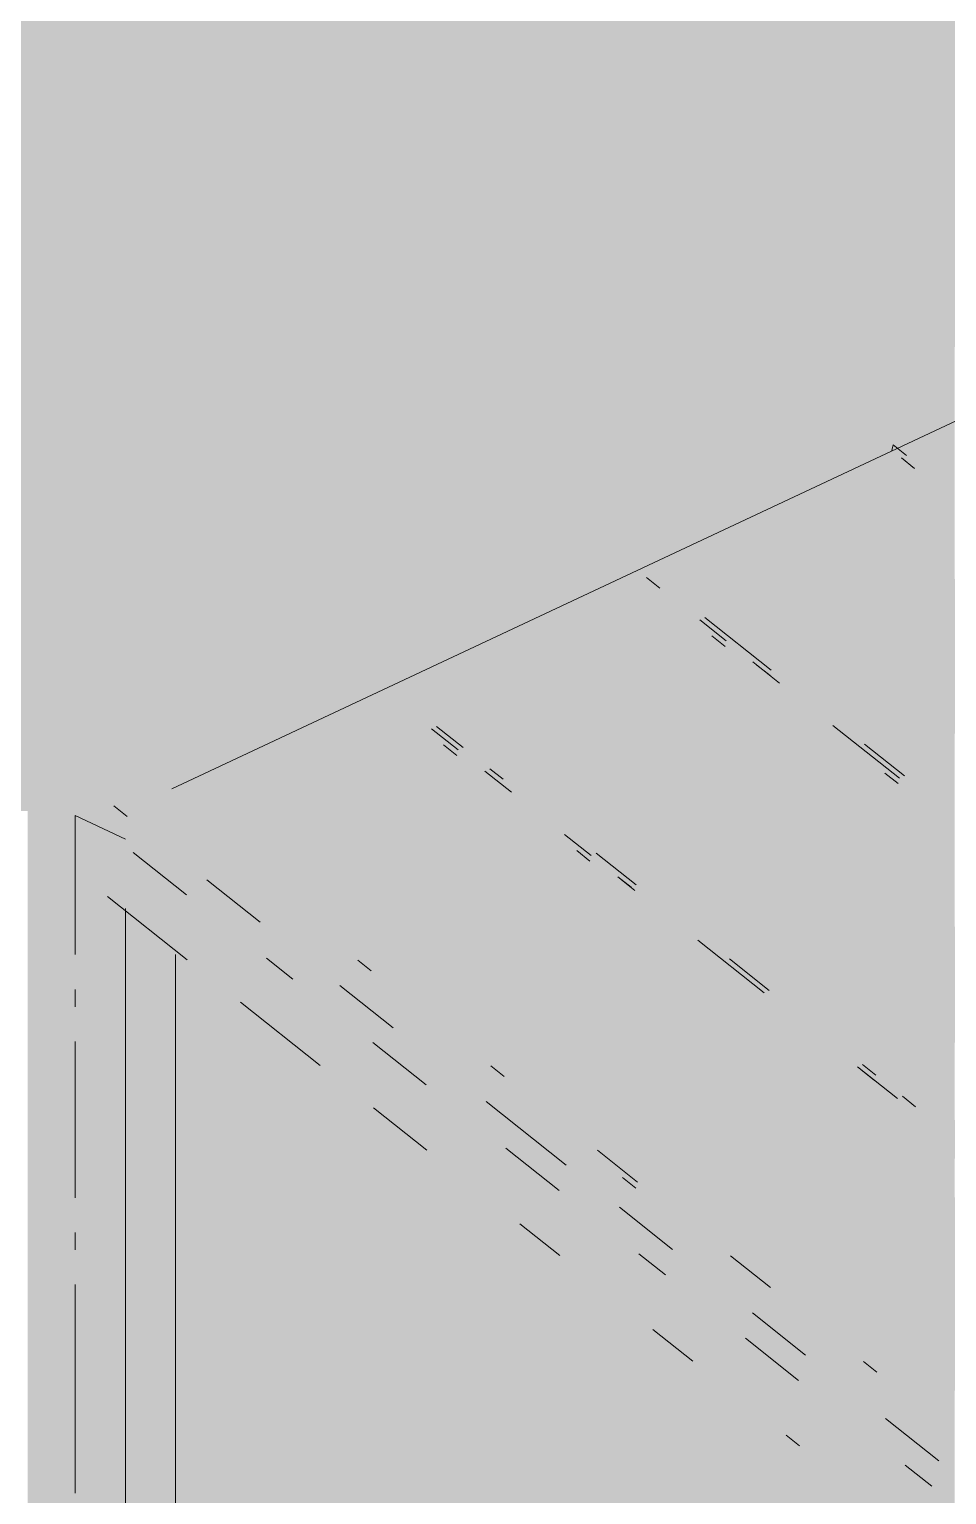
# Paper-space layout '03 3D Building and Roof' of a CAD drawing. Header units: millimetres. Extents: x 5 to 415, y 5 to 292.
# Drawn here: x 241.446 to 243.735, y 79.077 to 82.732 of the extents above; entities that cross this region are included whole.
import ezdxf

# ---------------------------------------------------------------- set-up
doc = ezdxf.new("R2010")
doc.units = ezdxf.units.MM
doc.layers.add('EXISTING', color=7, linetype='Continuous')
doc.layers.add('IMAGES', color=7, linetype='Continuous')

# ---------------------------------------------------------------- blocks, each defined once
blk = doc.blocks.new('SHEET_03')
at = {"layer": 'EXISTING', "color": 250, "lineweight": 9}
for p, q in [((241.8019, 80.8374), (245.4621, 82.5557)), ((243.6008, 81.6953), (243.5976, 81.6817)), ((243.634, 81.669), (243.6008, 81.6953)), ((243.6215, 81.6631), (243.6547, 81.6368)), ((242.9858, 81.3647), (243.019, 81.3384)), ((243.1185, 81.2593), (243.1849, 81.2067)), ((243.297, 81.1335), (243.131, 81.2652)), ((243.1818, 81.193), (243.1486, 81.2194)), ((243.2513, 81.154), (243.3177, 81.1013)), ((243.2939, 81.1199), (243.2607, 81.1462)), ((242.4496, 80.9872), (242.516, 80.9346)), ((242.5285, 80.9404), (242.4621, 80.9931)), ((243.4505, 80.9959), (243.6165, 80.8643)), ((243.629, 80.8701), (243.5294, 80.9491)), ((242.5129, 80.9209), (242.4797, 80.9473)), ((242.5824, 80.8819), (242.6488, 80.8292)), ((242.6281, 80.8614), (242.5949, 80.8877)), ((243.6133, 80.8506), (243.5801, 80.877)), ((241.5609, 80.7708), (241.6858, 80.7121)), ((241.5609, 80.4242), (241.5609, 80.7708)), ((241.6566, 80.795), (241.6898, 80.7687)), ((242.7816, 80.7238), (242.848, 80.6712)), ((241.7055, 80.6789), (241.8382, 80.5736)), ((242.8448, 80.6575), (242.8117, 80.6839)), ((242.9601, 80.598), (242.8605, 80.677)), ((241.889, 80.6106), (242.0217, 80.5053)), ((242.9144, 80.6185), (242.9476, 80.5921)), ((242.9569, 80.5844), (242.9237, 80.6107)), ((241.8401, 80.411), (241.6409, 80.569)), ((241.6858, 80.5389), (241.6858, 78.5463)), ((243.1135, 80.4604), (243.2795, 80.3288)), ((241.8107, 78.6482), (241.8107, 80.4242)), ((242.0374, 80.4155), (242.1038, 80.3628)), ((242.299, 80.3839), (242.2658, 80.4102)), ((243.292, 80.3346), (243.1924, 80.4136)), ((241.5609, 80.2943), (241.5609, 80.3376)), ((242.2209, 80.3473), (242.3537, 80.2419)), ((242.172, 80.1476), (241.9728, 80.3056)), ((241.5609, 79.8178), (241.5609, 80.2076)), ((242.303, 80.2048), (242.4358, 80.0995)), ((242.6309, 80.1205), (242.5977, 80.1468)), ((243.5119, 80.1444), (243.6115, 80.0654)), ((243.5576, 80.1239), (243.5244, 80.1502)), ((243.5544, 80.1103), (243.5212, 80.1366)), ((243.6572, 80.0449), (243.624, 80.0712)), ((242.4376, 79.9369), (242.3048, 80.0422)), ((242.5861, 80.0575), (242.7852, 79.8995)), ((242.6349, 79.9414), (242.7677, 79.8361)), ((242.9629, 79.8571), (242.8633, 79.9361)), ((242.959, 79.842), (242.9258, 79.8684)), ((242.918, 79.7941), (243.0508, 79.6888)), ((242.7695, 79.6735), (242.67, 79.7525)), ((241.5609, 79.6878), (241.5609, 79.7311)), ((242.9669, 79.678), (243.0333, 79.6253)), ((243.2948, 79.5937), (243.1953, 79.6727)), ((241.5609, 79.0814), (241.5609, 79.6012)), ((243.25, 79.5307), (243.3828, 79.4254)), ((243.1015, 79.4101), (243.0019, 79.4891)), ((243.2324, 79.4673), (243.3652, 79.362)), ((243.5604, 79.383), (243.5272, 79.4093)), ((243.5819, 79.2673), (243.7147, 79.162)), ((243.3671, 79.1994), (243.3339, 79.2257)), ((243.6308, 79.1512), (243.6972, 79.0986))]:
    blk.add_line(p, q, dxfattribs=at)
at = {"layer": 'IMAGES', "color": 7}
for points in [[(240.6709, 82.7108), (245.3927, 82.7108), (240.6709, 82.8072), (245.3927, 82.8072)], [(240.3818, 82.6144), (245.2, 82.6144), (240.3818, 82.7108), (245.2, 82.7108)], [(240.1891, 82.518), (245.1036, 82.518), (240.1891, 82.6144), (245.1036, 82.6144)], [(240.0927, 82.4216), (244.8145, 82.4216), (240.0927, 82.518), (244.8145, 82.518)], [(239.8036, 82.3252), (244.6218, 82.3252), (239.8036, 82.4216), (244.6218, 82.4216)], [(239.7073, 82.2288), (244.3327, 82.2288), (239.7073, 82.3252), (244.3327, 82.3252)], [(239.5145, 82.1324), (244.2364, 82.1324), (239.5145, 82.2288), (244.2364, 82.2288)], [(239.2255, 82.036), (243.9473, 82.036), (239.2255, 82.1324), (243.9473, 82.1324)], [(239.1291, 81.9396), (243.8509, 81.9396), (239.1291, 82.036), (243.8509, 82.036)], [(238.9364, 81.8432), (243.5618, 81.8432), (238.9364, 81.9396), (243.5618, 81.9396)], [(243.5618, 81.8432), (243.7545, 81.8432), (243.5618, 81.9396), (243.7545, 81.9396)], [(238.5509, 81.7468), (243.3691, 81.7468), (238.5509, 81.8432), (243.3691, 81.8432)], [(243.3691, 81.7468), (243.5618, 81.7468), (243.3691, 81.8432), (243.5618, 81.8432)], [(243.5618, 81.7468), (243.6582, 81.7468), (243.5618, 81.8432), (243.6582, 81.8432)], [(243.6582, 81.7468), (243.7545, 81.7468), (243.6582, 81.8432), (243.7545, 81.8432)], [(238.3582, 81.6504), (243.08, 81.6504), (238.3582, 81.7468), (243.08, 81.7468)], [(243.08, 81.6504), (243.1764, 81.6504), (243.08, 81.7468), (243.1764, 81.7468)], [(243.1764, 81.6504), (243.2727, 81.6504), (243.1764, 81.7468), (243.2727, 81.7468)], [(243.2727, 81.6504), (243.3691, 81.6504), (243.2727, 81.7468), (243.3691, 81.7468)], [(243.3691, 81.6504), (243.4655, 81.6504), (243.3691, 81.7468), (243.4655, 81.7468)], [(243.4655, 81.6504), (243.5618, 81.6504), (243.4655, 81.7468), (243.5618, 81.7468)], [(243.5618, 81.6504), (243.7545, 81.6504), (243.5618, 81.7468), (243.7545, 81.7468)], [(237.9727, 81.554), (242.9836, 81.554), (237.9727, 81.6504), (242.9836, 81.6504)], [(242.9836, 81.554), (243.1764, 81.554), (242.9836, 81.6504), (243.1764, 81.6504)], [(243.1764, 81.554), (243.2727, 81.554), (243.1764, 81.6504), (243.2727, 81.6504)], [(243.2727, 81.554), (243.3691, 81.554), (243.2727, 81.6504), (243.3691, 81.6504)], [(243.3691, 81.554), (243.4655, 81.554), (243.3691, 81.6504), (243.4655, 81.6504)], [(243.4655, 81.554), (243.5618, 81.554), (243.4655, 81.6504), (243.5618, 81.6504)], [(243.5618, 81.554), (243.6582, 81.554), (243.5618, 81.6504), (243.6582, 81.6504)], [(243.6582, 81.554), (243.7545, 81.554), (243.6582, 81.6504), (243.7545, 81.6504)], [(237.9727, 81.4576), (242.7909, 81.4576), (237.9727, 81.554), (242.7909, 81.554)], [(242.7909, 81.4576), (242.8873, 81.4576), (242.7909, 81.554), (242.8873, 81.554)], [(242.8873, 81.4576), (242.9836, 81.4576), (242.8873, 81.554), (242.9836, 81.554)], [(242.9836, 81.4576), (243.08, 81.4576), (242.9836, 81.554), (243.08, 81.554)], [(243.08, 81.4576), (243.1764, 81.4576), (243.08, 81.554), (243.1764, 81.554)], [(243.1764, 81.4576), (243.2727, 81.4576), (243.1764, 81.554), (243.2727, 81.554)], [(243.2727, 81.4576), (243.3691, 81.4576), (243.2727, 81.554), (243.3691, 81.554)], [(243.3691, 81.4576), (243.4655, 81.4576), (243.3691, 81.554), (243.4655, 81.554)], [(243.4655, 81.4576), (243.6582, 81.4576), (243.4655, 81.554), (243.6582, 81.554)], [(243.6582, 81.4576), (243.7545, 81.4576), (243.6582, 81.554), (243.7545, 81.554)], [(237.78, 81.3612), (242.5018, 81.3612), (237.78, 81.4576), (242.5018, 81.4576)], [(242.5018, 81.3612), (242.5982, 81.3612), (242.5018, 81.4576), (242.5982, 81.4576)], [(242.5982, 81.3612), (242.6945, 81.3612), (242.5982, 81.4576), (242.6945, 81.4576)], [(242.6945, 81.3612), (242.7909, 81.3612), (242.6945, 81.4576), (242.7909, 81.4576)], [(242.7909, 81.3612), (242.8873, 81.3612), (242.7909, 81.4576), (242.8873, 81.4576)], [(242.8873, 81.3612), (242.9836, 81.3612), (242.8873, 81.4576), (242.9836, 81.4576)], [(242.9836, 81.3612), (243.08, 81.3612), (242.9836, 81.4576), (243.08, 81.4576)], [(243.08, 81.3612), (243.1764, 81.3612), (243.08, 81.4576), (243.1764, 81.4576)], [(243.1764, 81.3612), (243.2727, 81.3612), (243.1764, 81.4576), (243.2727, 81.4576)], [(243.2727, 81.3612), (243.3691, 81.3612), (243.2727, 81.4576), (243.3691, 81.4576)], [(243.3691, 81.3612), (243.4655, 81.3612), (243.3691, 81.4576), (243.4655, 81.4576)], [(243.4655, 81.3612), (243.6582, 81.3612), (243.4655, 81.4576), (243.6582, 81.4576)], [(243.6582, 81.3612), (243.7545, 81.3612), (243.6582, 81.4576), (243.7545, 81.4576)], [(237.6836, 81.2648), (242.5018, 81.2648), (237.6836, 81.3612), (242.5018, 81.3612)], [(242.5018, 81.2648), (242.6945, 81.2648), (242.5018, 81.3612), (242.6945, 81.3612)], [(242.6945, 81.2648), (242.8873, 81.2648), (242.6945, 81.3612), (242.8873, 81.3612)], [(242.8873, 81.2648), (242.9836, 81.2648), (242.8873, 81.3612), (242.9836, 81.3612)], [(242.9836, 81.2648), (243.08, 81.2648), (242.9836, 81.3612), (243.08, 81.3612)], [(243.08, 81.2648), (243.1764, 81.2648), (243.08, 81.3612), (243.1764, 81.3612)], [(243.1764, 81.2648), (243.2727, 81.2648), (243.1764, 81.3612), (243.2727, 81.3612)], [(243.2727, 81.2648), (243.3691, 81.2648), (243.2727, 81.3612), (243.3691, 81.3612)], [(243.3691, 81.1684), (243.9473, 81.1684), (243.3691, 81.3612), (243.9473, 81.3612)], [(237.2982, 81.1684), (242.02, 81.1684), (237.2982, 81.2648), (242.02, 81.2648)], [(242.02, 81.1684), (242.1164, 81.1684), (242.02, 81.2648), (242.1164, 81.2648)], [(242.1164, 81.1684), (242.3091, 81.1684), (242.1164, 81.2648), (242.3091, 81.2648)], [(242.3091, 81.072), (242.4055, 81.072), (242.3091, 81.2648), (242.4055, 81.2648)], [(242.4055, 81.1684), (242.5018, 81.1684), (242.4055, 81.2648), (242.5018, 81.2648)], [(242.5018, 81.1684), (242.5982, 81.1684), (242.5018, 81.2648), (242.5982, 81.2648)], [(242.5982, 81.1684), (242.6945, 81.1684), (242.5982, 81.2648), (242.6945, 81.2648)], [(242.6945, 81.1684), (242.7909, 81.1684), (242.6945, 81.2648), (242.7909, 81.2648)], [(242.7909, 81.1684), (242.8873, 81.1684), (242.7909, 81.2648), (242.8873, 81.2648)], [(242.8873, 81.1684), (242.9836, 81.1684), (242.8873, 81.2648), (242.9836, 81.2648)], [(242.9836, 81.1684), (243.08, 81.1684), (242.9836, 81.2648), (243.08, 81.2648)], [(243.08, 81.1684), (243.2727, 81.1684), (243.08, 81.2648), (243.2727, 81.2648)], [(243.2727, 81.1684), (243.3691, 81.1684), (243.2727, 81.2648), (243.3691, 81.2648)], [(237.2018, 81.072), (242.02, 81.072), (237.2018, 81.1684), (242.02, 81.1684)], [(242.02, 81.072), (242.1164, 81.072), (242.02, 81.1684), (242.1164, 81.1684)], [(242.1164, 81.072), (242.2127, 81.072), (242.1164, 81.1684), (242.2127, 81.1684)], [(242.2127, 81.072), (242.3091, 81.072), (242.2127, 81.1684), (242.3091, 81.1684)], [(242.4055, 81.072), (242.5018, 81.072), (242.4055, 81.1684), (242.5018, 81.1684)], [(242.5018, 81.072), (242.5982, 81.072), (242.5018, 81.1684), (242.5982, 81.1684)], [(242.5982, 81.072), (242.6945, 81.072), (242.5982, 81.1684), (242.6945, 81.1684)], [(242.6945, 81.072), (242.8873, 81.072), (242.6945, 81.1684), (242.8873, 81.1684)], [(242.8873, 81.072), (243.08, 81.072), (242.8873, 81.1684), (243.08, 81.1684)], [(243.08, 81.072), (243.1764, 81.072), (243.08, 81.1684), (243.1764, 81.1684)], [(243.1764, 81.072), (243.3691, 81.072), (243.1764, 81.1684), (243.3691, 81.1684)], [(243.3691, 81.072), (243.4655, 81.072), (243.3691, 81.1684), (243.4655, 81.1684)], [(243.4655, 81.072), (243.5618, 81.072), (243.4655, 81.1684), (243.5618, 81.1684)], [(243.5618, 81.072), (244.0436, 81.072), (243.5618, 81.1684), (244.0436, 81.1684)], [(237.1055, 80.9756), (241.6345, 80.9756), (237.1055, 81.072), (241.6345, 81.072)], [(241.6345, 80.9756), (241.7309, 80.9756), (241.6345, 81.072), (241.7309, 81.072)], [(241.7309, 80.9756), (241.9236, 80.9756), (241.7309, 81.072), (241.9236, 81.072)], [(241.9236, 80.9756), (242.02, 80.9756), (241.9236, 81.072), (242.02, 81.072)], [(242.02, 80.9756), (242.1164, 80.9756), (242.02, 81.072), (242.1164, 81.072)], [(242.1164, 80.9756), (242.3091, 80.9756), (242.1164, 81.072), (242.3091, 81.072)], [(242.3091, 80.9756), (242.5018, 80.9756), (242.3091, 81.072), (242.5018, 81.072)], [(242.5018, 80.9756), (242.5982, 80.9756), (242.5018, 81.072), (242.5982, 81.072)], [(242.5982, 80.9756), (242.6945, 80.9756), (242.5982, 81.072), (242.6945, 81.072)], [(242.6945, 80.9756), (243.1764, 80.9756), (242.6945, 81.072), (243.1764, 81.072)], [(243.1764, 80.9756), (243.2727, 80.9756), (243.1764, 81.072), (243.2727, 81.072)], [(243.2727, 80.9756), (243.3691, 80.9756), (243.2727, 81.072), (243.3691, 81.072)], [(243.3691, 80.9756), (243.4655, 80.9756), (243.3691, 81.072), (243.4655, 81.072)], [(243.4655, 80.9756), (243.5618, 80.9756), (243.4655, 81.072), (243.5618, 81.072)], [(243.5618, 80.9756), (243.6582, 80.9756), (243.5618, 81.072), (243.6582, 81.072)], [(243.6582, 80.9756), (244.14, 80.9756), (243.6582, 81.072), (244.14, 81.072)], [(236.8164, 80.8792), (241.6345, 80.8792), (236.8164, 80.9756), (241.6345, 80.9756)], [(241.6345, 80.8792), (241.7309, 80.8792), (241.6345, 80.9756), (241.7309, 80.9756)], [(241.7309, 80.8792), (241.8273, 80.8792), (241.7309, 80.9756), (241.8273, 80.9756)], [(241.8273, 80.8792), (241.9236, 80.8792), (241.8273, 80.9756), (241.9236, 80.9756)], [(241.9236, 80.8792), (242.02, 80.8792), (241.9236, 80.9756), (242.02, 80.9756)], [(242.02, 80.8792), (242.1164, 80.8792), (242.02, 80.9756), (242.1164, 80.9756)], [(242.1164, 80.8792), (242.2127, 80.8792), (242.1164, 80.9756), (242.2127, 80.9756)], [(242.2127, 80.8792), (242.3091, 80.8792), (242.2127, 80.9756), (242.3091, 80.9756)], [(242.3091, 80.8792), (242.4055, 80.8792), (242.3091, 80.9756), (242.4055, 80.9756)], [(242.4055, 80.8792), (242.5982, 80.8792), (242.4055, 80.9756), (242.5982, 80.9756)], [(242.5982, 80.8792), (242.6945, 80.8792), (242.5982, 80.9756), (242.6945, 80.9756)], [(242.6945, 80.8792), (242.7909, 80.8792), (242.6945, 80.9756), (242.7909, 80.9756)], [(242.7909, 80.8792), (242.8873, 80.8792), (242.7909, 80.9756), (242.8873, 80.9756)], [(242.8873, 80.8792), (243.2727, 80.8792), (242.8873, 80.9756), (243.2727, 80.9756)], [(243.2727, 80.8792), (243.3691, 80.8792), (243.2727, 80.9756), (243.3691, 80.9756)], [(243.3691, 80.8792), (243.4655, 80.8792), (243.3691, 80.9756), (243.4655, 80.9756)], [(243.4655, 80.8792), (243.6582, 80.8792), (243.4655, 80.9756), (243.6582, 80.9756)], [(243.6582, 80.8792), (243.7545, 80.8792), (243.6582, 80.9756), (243.7545, 80.9756)], [(236.72, 80.7827), (241.5382, 80.7827), (236.72, 80.8792), (241.5382, 80.8792)], [(241.5382, 80.7827), (241.6345, 80.7827), (241.5382, 80.8792), (241.6345, 80.8792)], [(241.6345, 80.7827), (241.8273, 80.7827), (241.6345, 80.8792), (241.8273, 80.8792)], [(241.8273, 80.7827), (242.02, 80.7827), (241.8273, 80.8792), (242.02, 80.8792)], [(242.02, 80.7827), (242.2127, 80.7827), (242.02, 80.8792), (242.2127, 80.8792)], [(242.2127, 80.7827), (242.3091, 80.7827), (242.2127, 80.8792), (242.3091, 80.8792)], [(242.3091, 80.7827), (242.4055, 80.7827), (242.3091, 80.8792), (242.4055, 80.8792)], [(242.4055, 80.7827), (242.5018, 80.7827), (242.4055, 80.8792), (242.5018, 80.8792)], [(242.5018, 80.7827), (242.6945, 80.7827), (242.5018, 80.8792), (242.6945, 80.8792)], [(242.6945, 80.6863), (242.7909, 80.6863), (242.6945, 80.8792), (242.7909, 80.8792)], [(242.7909, 80.7827), (242.8873, 80.7827), (242.7909, 80.8792), (242.8873, 80.8792)], [(242.8873, 80.7827), (243.4655, 80.7827), (242.8873, 80.8792), (243.4655, 80.8792)], [(243.4655, 80.7827), (243.5618, 80.7827), (243.4655, 80.8792), (243.5618, 80.8792)], [(243.5618, 80.7827), (243.7545, 80.7827), (243.5618, 80.8792), (243.7545, 80.8792)], [(241.4418, 79.0475), (241.5382, 79.0475), (241.4418, 80.7827), (241.5382, 80.7827)], [(241.5382, 80.6863), (241.6345, 80.6863), (241.5382, 80.7827), (241.6345, 80.7827)], [(241.6345, 80.6863), (241.8273, 80.6863), (241.6345, 80.7827), (241.8273, 80.7827)], [(241.8273, 80.6863), (241.9236, 80.6863), (241.8273, 80.7827), (241.9236, 80.7827)], [(241.9236, 80.6863), (242.1164, 80.6863), (241.9236, 80.7827), (242.1164, 80.7827)], [(242.1164, 80.6863), (242.5018, 80.6863), (242.1164, 80.7827), (242.5018, 80.7827)], [(242.5018, 80.6863), (242.5982, 80.6863), (242.5018, 80.7827), (242.5982, 80.7827)], [(242.5982, 80.6863), (242.6945, 80.6863), (242.5982, 80.7827), (242.6945, 80.7827)], [(242.7909, 80.6863), (242.8873, 80.6863), (242.7909, 80.7827), (242.8873, 80.7827)], [(242.8873, 80.6863), (243.5618, 80.6863), (242.8873, 80.7827), (243.5618, 80.7827)], [(243.5618, 80.6863), (243.6582, 80.6863), (243.5618, 80.7827), (243.6582, 80.7827)], [(243.6582, 80.6863), (243.7545, 80.6863), (243.6582, 80.7827), (243.7545, 80.7827)], [(241.5382, 80.5899), (241.6345, 80.5899), (241.5382, 80.6863), (241.6345, 80.6863)], [(241.6345, 80.5899), (241.7309, 80.5899), (241.6345, 80.6863), (241.7309, 80.6863)], [(241.7309, 80.5899), (241.8273, 80.5899), (241.7309, 80.6863), (241.8273, 80.6863)], [(241.8273, 80.5899), (241.9236, 80.5899), (241.8273, 80.6863), (241.9236, 80.6863)], [(241.9236, 80.5899), (242.02, 80.5899), (241.9236, 80.6863), (242.02, 80.6863)], [(242.02, 80.5899), (242.1164, 80.5899), (242.02, 80.6863), (242.1164, 80.6863)], [(242.1164, 80.5899), (242.2127, 80.5899), (242.1164, 80.6863), (242.2127, 80.6863)], [(242.2127, 80.5899), (242.5982, 80.5899), (242.2127, 80.6863), (242.5982, 80.6863)], [(242.5982, 80.5899), (242.6945, 80.5899), (242.5982, 80.6863), (242.6945, 80.6863)], [(242.6945, 80.5899), (242.7909, 80.5899), (242.6945, 80.6863), (242.7909, 80.6863)], [(242.7909, 80.5899), (242.9836, 80.5899), (242.7909, 80.6863), (242.9836, 80.6863)], [(242.9836, 80.5899), (243.08, 80.5899), (242.9836, 80.6863), (243.08, 80.6863)], [(243.08, 80.5899), (243.1764, 80.5899), (243.08, 80.6863), (243.1764, 80.6863)], [(243.1764, 80.5899), (243.6582, 80.5899), (243.1764, 80.6863), (243.6582, 80.6863)], [(243.6582, 80.5899), (243.7545, 80.5899), (243.6582, 80.6863), (243.7545, 80.6863)], [(241.5382, 80.4935), (241.7309, 80.4935), (241.5382, 80.5899), (241.7309, 80.5899)], [(241.7309, 80.4935), (241.8273, 80.4935), (241.7309, 80.5899), (241.8273, 80.5899)], [(241.8273, 80.4935), (241.9236, 80.4935), (241.8273, 80.5899), (241.9236, 80.5899)], [(241.9236, 80.4935), (242.02, 80.4935), (241.9236, 80.5899), (242.02, 80.5899)], [(242.02, 80.4935), (242.1164, 80.4935), (242.02, 80.5899), (242.1164, 80.5899)], [(242.1164, 80.4935), (242.2127, 80.4935), (242.1164, 80.5899), (242.2127, 80.5899)], [(242.2127, 80.4935), (242.3091, 80.4935), (242.2127, 80.5899), (242.3091, 80.5899)], [(242.3091, 80.4935), (242.8873, 80.4935), (242.3091, 80.5899), (242.8873, 80.5899)], [(242.8873, 80.4935), (243.1764, 80.4935), (242.8873, 80.5899), (243.1764, 80.5899)], [(243.1764, 80.4935), (243.2727, 80.4935), (243.1764, 80.5899), (243.2727, 80.5899)], [(243.2727, 80.4935), (243.7545, 80.4935), (243.2727, 80.5899), (243.7545, 80.5899)], [(241.5382, 80.3971), (241.6345, 80.3971), (241.5382, 80.4935), (241.6345, 80.4935)], [(241.6345, 80.3971), (241.7309, 80.3971), (241.6345, 80.4935), (241.7309, 80.4935)], [(241.7309, 80.3971), (241.8273, 80.3971), (241.7309, 80.4935), (241.8273, 80.4935)], [(241.8273, 80.3971), (241.9236, 80.3971), (241.8273, 80.4935), (241.9236, 80.4935)], [(241.9236, 80.3971), (242.02, 80.3971), (241.9236, 80.4935), (242.02, 80.4935)], [(242.02, 80.3971), (242.1164, 80.3971), (242.02, 80.4935), (242.1164, 80.4935)], [(242.1164, 80.3007), (242.2127, 80.3007), (242.1164, 80.4935), (242.2127, 80.4935)], [(242.2127, 80.3971), (242.3091, 80.3971), (242.2127, 80.4935), (242.3091, 80.4935)], [(242.3091, 80.3971), (242.5018, 80.3971), (242.3091, 80.4935), (242.5018, 80.4935)], [(242.5018, 80.3971), (242.8873, 80.3971), (242.5018, 80.4935), (242.8873, 80.4935)], [(242.8873, 80.3971), (242.9836, 80.3971), (242.8873, 80.4935), (242.9836, 80.4935)], [(242.9836, 80.3971), (243.08, 80.3971), (242.9836, 80.4935), (243.08, 80.4935)], [(243.08, 80.3971), (243.2727, 80.3971), (243.08, 80.4935), (243.2727, 80.4935)], [(243.2727, 80.3971), (243.3691, 80.3971), (243.2727, 80.4935), (243.3691, 80.4935)], [(243.3691, 80.3971), (243.8509, 80.3971), (243.3691, 80.4935), (243.8509, 80.4935)], [(241.5382, 80.2043), (241.8273, 80.2043), (241.5382, 80.3971), (241.8273, 80.3971)], [(241.8273, 80.2043), (241.9236, 80.2043), (241.8273, 80.3971), (241.9236, 80.3971)], [(241.9236, 80.3007), (242.02, 80.3007), (241.9236, 80.3971), (242.02, 80.3971)], [(242.02, 80.3007), (242.1164, 80.3007), (242.02, 80.3971), (242.1164, 80.3971)], [(242.2127, 80.3007), (242.3091, 80.3007), (242.2127, 80.3971), (242.3091, 80.3971)], [(242.3091, 80.3007), (242.4055, 80.3007), (242.3091, 80.3971), (242.4055, 80.3971)], [(242.4055, 80.3007), (242.5018, 80.3007), (242.4055, 80.3971), (242.5018, 80.3971)], [(242.5018, 80.3007), (242.5982, 80.3007), (242.5018, 80.3971), (242.5982, 80.3971)], [(242.5982, 80.3007), (242.9836, 80.3007), (242.5982, 80.3971), (242.9836, 80.3971)], [(242.9836, 80.3007), (243.08, 80.3007), (242.9836, 80.3971), (243.08, 80.3971)], [(243.08, 80.3007), (243.1764, 80.3007), (243.08, 80.3971), (243.1764, 80.3971)], [(243.1764, 80.3007), (243.3691, 80.3007), (243.1764, 80.3971), (243.3691, 80.3971)], [(243.3691, 80.3007), (243.4655, 80.3007), (243.3691, 80.3971), (243.4655, 80.3971)], [(243.4655, 80.3007), (244.0436, 80.3007), (243.4655, 80.3971), (244.0436, 80.3971)], [(241.9236, 80.2043), (242.2127, 80.2043), (241.9236, 80.3007), (242.2127, 80.3007)], [(242.2127, 80.2043), (242.3091, 80.2043), (242.2127, 80.3007), (242.3091, 80.3007)], [(242.3091, 80.1079), (242.4055, 80.1079), (242.3091, 80.3007), (242.4055, 80.3007)], [(242.4055, 80.2043), (242.5018, 80.2043), (242.4055, 80.3007), (242.5018, 80.3007)], [(242.5018, 80.2043), (242.5982, 80.2043), (242.5018, 80.3007), (242.5982, 80.3007)], [(242.5982, 80.2043), (243.08, 80.2043), (242.5982, 80.3007), (243.08, 80.3007)], [(243.08, 80.2043), (243.1764, 80.2043), (243.08, 80.3007), (243.1764, 80.3007)], [(243.1764, 80.2043), (243.2727, 80.2043), (243.1764, 80.3007), (243.2727, 80.3007)], [(243.2727, 80.2043), (243.4655, 80.2043), (243.2727, 80.3007), (243.4655, 80.3007)], [(243.4655, 80.2043), (243.6582, 80.2043), (243.4655, 80.3007), (243.6582, 80.3007)], [(243.6582, 80.2043), (244.14, 80.2043), (243.6582, 80.3007), (244.14, 80.3007)], [(241.5382, 79.0475), (241.9236, 79.0475), (241.5382, 80.2043), (241.9236, 80.2043)], [(241.9236, 80.1079), (242.02, 80.1079), (241.9236, 80.2043), (242.02, 80.2043)], [(242.02, 80.1079), (242.1164, 80.1079), (242.02, 80.2043), (242.1164, 80.2043)], [(242.1164, 80.1079), (242.2127, 80.1079), (242.1164, 80.2043), (242.2127, 80.2043)], [(242.2127, 80.1079), (242.3091, 80.1079), (242.2127, 80.2043), (242.3091, 80.2043)], [(242.4055, 80.1079), (242.5018, 80.1079), (242.4055, 80.2043), (242.5018, 80.2043)], [(242.5018, 80.1079), (242.5982, 80.1079), (242.5018, 80.2043), (242.5982, 80.2043)], [(242.5982, 80.1079), (242.6945, 80.1079), (242.5982, 80.2043), (242.6945, 80.2043)], [(242.6945, 80.1079), (242.7909, 80.1079), (242.6945, 80.2043), (242.7909, 80.2043)], [(242.7909, 80.1079), (243.1764, 80.1079), (242.7909, 80.2043), (243.1764, 80.2043)], [(243.1764, 80.1079), (243.2727, 80.1079), (243.1764, 80.2043), (243.2727, 80.2043)], [(243.2727, 80.1079), (243.3691, 80.1079), (243.2727, 80.2043), (243.3691, 80.2043)], [(243.3691, 80.1079), (243.4655, 80.1079), (243.3691, 80.2043), (243.4655, 80.2043)], [(243.4655, 80.1079), (243.5618, 80.1079), (243.4655, 80.2043), (243.5618, 80.2043)], [(243.5618, 80.1079), (243.6582, 80.1079), (243.5618, 80.2043), (243.6582, 80.2043)], [(243.6582, 80.1079), (243.7545, 80.1079), (243.6582, 80.2043), (243.7545, 80.2043)], [(241.9236, 80.0115), (242.1164, 80.0115), (241.9236, 80.1079), (242.1164, 80.1079)], [(242.1164, 80.0115), (242.3091, 80.0115), (242.1164, 80.1079), (242.3091, 80.1079)], [(242.3091, 80.0115), (242.4055, 80.0115), (242.3091, 80.1079), (242.4055, 80.1079)], [(242.4055, 80.0115), (242.5018, 80.0115), (242.4055, 80.1079), (242.5018, 80.1079)], [(242.5018, 80.0115), (242.5982, 80.0115), (242.5018, 80.1079), (242.5982, 80.1079)], [(242.5982, 80.0115), (242.6945, 80.0115), (242.5982, 80.1079), (242.6945, 80.1079)], [(242.6945, 80.0115), (242.7909, 80.0115), (242.6945, 80.1079), (242.7909, 80.1079)], [(242.7909, 80.0115), (242.8873, 80.0115), (242.7909, 80.1079), (242.8873, 80.1079)], [(242.8873, 80.0115), (243.3691, 80.0115), (242.8873, 80.1079), (243.3691, 80.1079)], [(243.3691, 80.0115), (243.4655, 80.0115), (243.3691, 80.1079), (243.4655, 80.1079)], [(243.4655, 80.0115), (243.5618, 80.0115), (243.4655, 80.1079), (243.5618, 80.1079)], [(243.5618, 80.0115), (243.6582, 80.0115), (243.5618, 80.1079), (243.6582, 80.1079)], [(243.6582, 80.0115), (243.7545, 80.0115), (243.6582, 80.1079), (243.7545, 80.1079)], [(241.9236, 79.0475), (242.02, 79.0475), (241.9236, 80.0115), (242.02, 80.0115)], [(242.02, 79.9151), (242.1164, 79.9151), (242.02, 80.0115), (242.1164, 80.0115)], [(242.1164, 79.9151), (242.2127, 79.9151), (242.1164, 80.0115), (242.2127, 80.0115)], [(242.2127, 79.9151), (242.3091, 79.9151), (242.2127, 80.0115), (242.3091, 80.0115)], [(242.3091, 79.9151), (242.4055, 79.9151), (242.3091, 80.0115), (242.4055, 80.0115)], [(242.4055, 79.9151), (242.5018, 79.9151), (242.4055, 80.0115), (242.5018, 80.0115)], [(242.5018, 79.8187), (242.5982, 79.8187), (242.5018, 80.0115), (242.5982, 80.0115)], [(242.5982, 79.9151), (242.6945, 79.9151), (242.5982, 80.0115), (242.6945, 80.0115)], [(242.6945, 79.9151), (242.7909, 79.9151), (242.6945, 80.0115), (242.7909, 80.0115)], [(242.7909, 79.9151), (242.8873, 79.9151), (242.7909, 80.0115), (242.8873, 80.0115)], [(242.8873, 79.9151), (242.9836, 79.9151), (242.8873, 80.0115), (242.9836, 80.0115)], [(242.9836, 79.9151), (243.08, 79.9151), (242.9836, 80.0115), (243.08, 80.0115)], [(243.08, 79.9151), (243.4655, 79.9151), (243.08, 80.0115), (243.4655, 80.0115)], [(243.4655, 79.9151), (243.5618, 79.9151), (243.4655, 80.0115), (243.5618, 80.0115)], [(243.5618, 79.9151), (243.6582, 79.9151), (243.5618, 80.0115), (243.6582, 80.0115)], [(243.6582, 79.9151), (243.8509, 79.9151), (243.6582, 80.0115), (243.8509, 80.0115)], [(242.02, 79.8187), (242.2127, 79.8187), (242.02, 79.9151), (242.2127, 79.9151)], [(242.2127, 79.8187), (242.3091, 79.8187), (242.2127, 79.9151), (242.3091, 79.9151)], [(242.3091, 79.8187), (242.4055, 79.8187), (242.3091, 79.9151), (242.4055, 79.9151)], [(242.4055, 79.8187), (242.5018, 79.8187), (242.4055, 79.9151), (242.5018, 79.9151)], [(242.5982, 79.8187), (242.6945, 79.8187), (242.5982, 79.9151), (242.6945, 79.9151)], [(242.6945, 79.8187), (242.7909, 79.8187), (242.6945, 79.9151), (242.7909, 79.9151)], [(242.7909, 79.8187), (242.8873, 79.8187), (242.7909, 79.9151), (242.8873, 79.9151)], [(242.8873, 79.8187), (242.9836, 79.8187), (242.8873, 79.9151), (242.9836, 79.9151)], [(242.9836, 79.8187), (243.08, 79.8187), (242.9836, 79.9151), (243.08, 79.9151)], [(243.08, 79.8187), (243.1764, 79.8187), (243.08, 79.9151), (243.1764, 79.9151)], [(243.1764, 79.8187), (243.6582, 79.8187), (243.1764, 79.9151), (243.6582, 79.9151)], [(243.6582, 79.8187), (243.7545, 79.8187), (243.6582, 79.9151), (243.7545, 79.9151)], [(242.02, 79.7223), (242.3091, 79.7223), (242.02, 79.8187), (242.3091, 79.8187)], [(242.3091, 79.7223), (242.4055, 79.7223), (242.3091, 79.8187), (242.4055, 79.8187)], [(242.4055, 79.7223), (242.5018, 79.7223), (242.4055, 79.8187), (242.5018, 79.8187)], [(242.5018, 79.7223), (242.5982, 79.7223), (242.5018, 79.8187), (242.5982, 79.8187)], [(242.5982, 79.7223), (242.6945, 79.7223), (242.5982, 79.8187), (242.6945, 79.8187)], [(242.6945, 79.6259), (242.7909, 79.6259), (242.6945, 79.8187), (242.7909, 79.8187)], [(242.7909, 79.7223), (242.8873, 79.7223), (242.7909, 79.8187), (242.8873, 79.8187)], [(242.8873, 79.7223), (242.9836, 79.7223), (242.8873, 79.8187), (242.9836, 79.8187)], [(242.9836, 79.7223), (243.08, 79.7223), (242.9836, 79.8187), (243.08, 79.8187)], [(243.08, 79.7223), (243.1764, 79.7223), (243.08, 79.8187), (243.1764, 79.8187)], [(243.1764, 79.7223), (243.2727, 79.7223), (243.1764, 79.8187), (243.2727, 79.8187)], [(243.2727, 79.7223), (243.3691, 79.7223), (243.2727, 79.8187), (243.3691, 79.8187)], [(243.3691, 79.6259), (243.8509, 79.6259), (243.3691, 79.8187), (243.8509, 79.8187)], [(242.02, 79.6259), (242.5018, 79.6259), (242.02, 79.7223), (242.5018, 79.7223)], [(242.5018, 79.6259), (242.5982, 79.6259), (242.5018, 79.7223), (242.5982, 79.7223)], [(242.5982, 79.6259), (242.6945, 79.6259), (242.5982, 79.7223), (242.6945, 79.7223)], [(242.7909, 79.6259), (242.8873, 79.6259), (242.7909, 79.7223), (242.8873, 79.7223)], [(242.8873, 79.6259), (242.9836, 79.6259), (242.8873, 79.7223), (242.9836, 79.7223)], [(242.9836, 79.6259), (243.08, 79.6259), (242.9836, 79.7223), (243.08, 79.7223)], [(243.08, 79.6259), (243.1764, 79.6259), (243.08, 79.7223), (243.1764, 79.7223)], [(243.1764, 79.6259), (243.2727, 79.6259), (243.1764, 79.7223), (243.2727, 79.7223)], [(243.2727, 79.6259), (243.3691, 79.6259), (243.2727, 79.7223), (243.3691, 79.7223)], [(242.02, 79.5295), (242.5982, 79.5295), (242.02, 79.6259), (242.5982, 79.6259)], [(242.5982, 79.5295), (242.6945, 79.5295), (242.5982, 79.6259), (242.6945, 79.6259)], [(242.6945, 79.5295), (242.7909, 79.5295), (242.6945, 79.6259), (242.7909, 79.6259)], [(242.7909, 79.5295), (242.8873, 79.5295), (242.7909, 79.6259), (242.8873, 79.6259)], [(242.8873, 79.5295), (242.9836, 79.5295), (242.8873, 79.6259), (242.9836, 79.6259)], [(242.9836, 79.5295), (243.08, 79.5295), (242.9836, 79.6259), (243.08, 79.6259)], [(243.08, 79.5295), (243.1764, 79.5295), (243.08, 79.6259), (243.1764, 79.6259)], [(243.1764, 79.5295), (243.2727, 79.5295), (243.1764, 79.6259), (243.2727, 79.6259)], [(243.2727, 79.5295), (243.3691, 79.5295), (243.2727, 79.6259), (243.3691, 79.6259)], [(243.3691, 79.5295), (243.4655, 79.5295), (243.3691, 79.6259), (243.4655, 79.6259)], [(243.4655, 79.5295), (243.5618, 79.5295), (243.4655, 79.6259), (243.5618, 79.6259)], [(243.5618, 79.5295), (243.9473, 79.5295), (243.5618, 79.6259), (243.9473, 79.6259)], [(242.02, 79.4331), (242.6945, 79.4331), (242.02, 79.5295), (242.6945, 79.5295)], [(242.6945, 79.4331), (242.7909, 79.4331), (242.6945, 79.5295), (242.7909, 79.5295)], [(242.7909, 79.4331), (242.8873, 79.4331), (242.7909, 79.5295), (242.8873, 79.5295)], [(242.8873, 79.4331), (242.9836, 79.4331), (242.8873, 79.5295), (242.9836, 79.5295)], [(242.9836, 79.4331), (243.08, 79.4331), (242.9836, 79.5295), (243.08, 79.5295)], [(243.08, 79.4331), (243.1764, 79.4331), (243.08, 79.5295), (243.1764, 79.5295)], [(243.1764, 79.4331), (243.2727, 79.4331), (243.1764, 79.5295), (243.2727, 79.5295)], [(243.2727, 79.4331), (243.3691, 79.4331), (243.2727, 79.5295), (243.3691, 79.5295)], [(243.3691, 79.4331), (243.4655, 79.4331), (243.3691, 79.5295), (243.4655, 79.5295)], [(243.4655, 79.4331), (243.5618, 79.4331), (243.4655, 79.5295), (243.5618, 79.5295)], [(243.5618, 79.4331), (243.6582, 79.4331), (243.5618, 79.5295), (243.6582, 79.5295)], [(243.6582, 79.4331), (244.14, 79.4331), (243.6582, 79.5295), (244.14, 79.5295)], [(242.02, 79.3367), (242.7909, 79.3367), (242.02, 79.4331), (242.7909, 79.4331)], [(242.7909, 79.3367), (242.8873, 79.3367), (242.7909, 79.4331), (242.8873, 79.4331)], [(242.8873, 79.3367), (242.9836, 79.3367), (242.8873, 79.4331), (242.9836, 79.4331)], [(242.9836, 79.3367), (243.08, 79.3367), (242.9836, 79.4331), (243.08, 79.4331)], [(243.08, 79.3367), (243.1764, 79.3367), (243.08, 79.4331), (243.1764, 79.4331)], [(243.1764, 79.3367), (243.2727, 79.3367), (243.1764, 79.4331), (243.2727, 79.4331)], [(243.2727, 79.3367), (243.3691, 79.3367), (243.2727, 79.4331), (243.3691, 79.4331)], [(243.3691, 79.3367), (243.4655, 79.3367), (243.3691, 79.4331), (243.4655, 79.4331)], [(243.4655, 79.3367), (243.5618, 79.3367), (243.4655, 79.4331), (243.5618, 79.4331)], [(243.5618, 79.3367), (243.6582, 79.3367), (243.5618, 79.4331), (243.6582, 79.4331)], [(243.6582, 79.3367), (243.8509, 79.3367), (243.6582, 79.4331), (243.8509, 79.4331)], [(242.02, 79.2403), (242.9836, 79.2403), (242.02, 79.3367), (242.9836, 79.3367)], [(242.9836, 79.2403), (243.08, 79.2403), (242.9836, 79.3367), (243.08, 79.3367)], [(243.08, 79.2403), (243.2727, 79.2403), (243.08, 79.3367), (243.2727, 79.3367)], [(243.2727, 79.2403), (243.3691, 79.2403), (243.2727, 79.3367), (243.3691, 79.3367)], [(243.3691, 79.2403), (243.4655, 79.2403), (243.3691, 79.3367), (243.4655, 79.3367)], [(243.4655, 79.2403), (243.6582, 79.2403), (243.4655, 79.3367), (243.6582, 79.3367)], [(243.6582, 79.1439), (243.7545, 79.1439), (243.6582, 79.3367), (243.7545, 79.3367)], [(242.02, 79.1439), (243.08, 79.1439), (242.02, 79.2403), (243.08, 79.2403)], [(243.08, 79.1439), (243.2727, 79.1439), (243.08, 79.2403), (243.2727, 79.2403)], [(243.2727, 79.1439), (243.3691, 79.1439), (243.2727, 79.2403), (243.3691, 79.2403)], [(243.3691, 79.1439), (243.4655, 79.1439), (243.3691, 79.2403), (243.4655, 79.2403)], [(243.4655, 79.1439), (243.5618, 79.1439), (243.4655, 79.2403), (243.5618, 79.2403)], [(243.5618, 79.1439), (243.6582, 79.1439), (243.5618, 79.2403), (243.6582, 79.2403)], [(242.02, 79.0475), (243.2727, 79.0475), (242.02, 79.1439), (243.2727, 79.1439)], [(243.2727, 79.0475), (243.3691, 79.0475), (243.2727, 79.1439), (243.3691, 79.1439)], [(243.3691, 79.0475), (243.4655, 79.0475), (243.3691, 79.1439), (243.4655, 79.1439)], [(243.4655, 79.0475), (243.5618, 79.0475), (243.4655, 79.1439), (243.5618, 79.1439)], [(243.5618, 79.0475), (243.6582, 79.0475), (243.5618, 79.1439), (243.6582, 79.1439)], [(243.6582, 79.0475), (243.7545, 79.0475), (243.6582, 79.1439), (243.7545, 79.1439)]]:
    blk.add_solid(points, dxfattribs=at)

psp = doc.layouts.new('03 3D Building and Roof')

# ---------------------------------------------------------------- block references
psp.add_blockref('SHEET_03', (0, 0))

doc.saveas('drawing.dxf')
